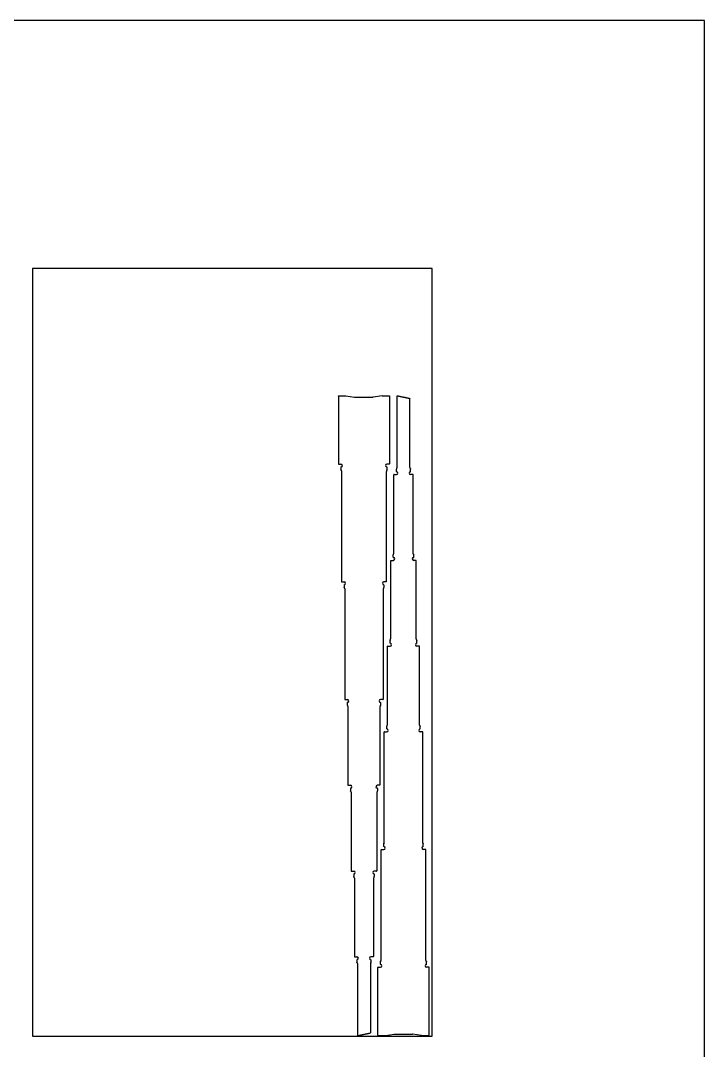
# Model space of a CAD drawing. Header units: millimetres. Extents: x -3995 to 3987, y -3942 to 2675.
# Drawn here: x 1848 to 3987, y -544 to 2675 of the extents above; entities that cross this region are included whole.
import ezdxf

# ---------------------------------------------------------------- set-up
doc = ezdxf.new("R2010")
doc.units = ezdxf.units.MM
doc.header["$MEASUREMENT"] = 0
doc.layers.add('Default', color=18, linetype='Continuous', true_color=0x000000)
doc.layers.add('Layer 02', color=1, linetype='Continuous', true_color=0xff0000)

msp = doc.modelspace()

# ---------------------------------------------------------------- linework, layer by layer
at = {"layer": 'Default'}
for p, q in [((2865.3, 1501.8, -11.6), (2892.9, 1497.8, -11.6)), ((2978.7, 1501.8, -11.6), (2951.1, 1497.8, -11.6)), ((2842.5, 1288.4, -11.6), (2850, 1288.4, -11.6)), ((3001.5, 1288.4, -11.6), (2994, 1288.4, -11.6)), ((3016.2, 1255.6, -11.6), (3023.7, 1255.6, -11.6)), ((3075.2, 1255.6, -11.6), (3067.7, 1255.6, -11.6)), ((3006.2, 987.6, -11.6), (3013.7, 987.6, -11.6)), ((3085.2, 987.6, -11.6), (3077.7, 987.6, -11.6)), ((2852.5, 920.3, -11.6), (2860, 920.3, -11.6)), ((2991.5, 920.3, -11.6), (2984, 920.3, -11.6)), ((2996.2, 719.6, -11.6), (3003.7, 719.6, -11.6)), ((3095.2, 719.6, -11.6), (3087.7, 719.6, -11.6)), ((2862.5, 552.3, -11.6), (2870, 552.3, -11.6)), ((2981.5, 552.3, -11.6), (2974, 552.3, -11.6)), ((2986.2, 451.6, -11.6), (2993.7, 451.6, -11.6)), ((3105.2, 451.6, -11.6), (3097.7, 451.6, -11.6)), ((2872.5, 284.3, -11.6), (2880, 284.3, -11.6)), ((2971.5, 284.3, -11.6), (2964, 284.3, -11.6)), ((2976.2, 83.6, -11.6), (2983.7, 83.6, -11.6)), ((3115.2, 83.6, -11.6), (3107.7, 83.6, -11.6)), ((2882.5, 16.3, -11.6), (2890, 16.3, -11.6)), ((2961.5, 16.3, -11.6), (2954, 16.3, -11.6)), ((2892.5, -251.7, -11.6), (2900, -251.7, -11.6)), ((2951.5, -251.7, -11.6), (2944, -251.7, -11.6)), ((2966.2, -284.4, -11.6), (2973.7, -284.4, -11.6)), ((3125.2, -284.4, -11.6), (3117.7, -284.4, -11.6)), ((2989, -497.9, -11.6), (3016.6, -493.9, -11.6)), ((3102.4, -497.9, -11.6), (3074.8, -493.9, -11.6))]:
    msp.add_line(p, q, dxfattribs=at)
for points in [[(2842, 1289.4), (2842, 1288.9)], [(3002, 1289.4), (3002, 1288.9)], [(3015.7, 1254.6), (3015.7, 1255.1)], [(3075.7, 1254.6), (3075.7, 1255.1)], [(3005.7, 986.6), (3005.7, 987.1)], [(3085.7, 986.6), (3085.7, 987.1)], [(2852, 921.3), (2852, 920.8)], [(2992, 921.3), (2992, 920.8)], [(2995.7, 718.6), (2995.7, 719.1)], [(3095.7, 718.6), (3095.7, 719.1)], [(2862, 553.3), (2862, 552.8)], [(2982, 553.3), (2982, 552.8)], [(2985.7, 450.6), (2985.7, 451.1)], [(3105.7, 450.6), (3105.7, 451.1)], [(2872, 285.3), (2872, 284.8)], [(2972, 285.3), (2972, 284.8)], [(2975.7, 82.6), (2975.7, 83.1)], [(3115.7, 82.6), (3115.7, 83.1)], [(2882, 17.3), (2882, 16.8)], [(2962, 17.3), (2962, 16.8)], [(2892, -250.7), (2892, -251.2)], [(2952, -250.7), (2952, -251.2)], [(2965.7, -285.4), (2965.7, -284.9)], [(3125.7, -285.4), (3125.7, -284.9)]]:
    msp.add_lwpolyline(points, dxfattribs=at)
for centre, radius, start, end in [((2842.5, 1288.9, -11.6), 0.5, 180, 270), ((2850, 1283.9, -11.6), 4.5, 275.5056, 90), ((2994, 1283.9, -11.6), 4.5, 90, 264.4944), ((3001.5, 1288.9, -11.6), 0.5, 270, 0), ((2850.5, 1278.9, -11.6), 0.5, 95.5056, 180), ((2993.5, 1278.9, -11.6), 0.5, 0, 84.4944), ((3016.2, 1255.1, -11.6), 0.5, 90, 180), ((3024.2, 1265.1, -11.6), 0.5, 180, 264.4944), ((3023.7, 1260.1, -11.6), 4.5, 270, 84.4944), ((3067.7, 1260.1, -11.6), 4.5, 95.5056, 270), ((3067.2, 1265.1, -11.6), 0.5, 275.5056, 0), ((3075.2, 1255.1, -11.6), 0.5, 360, 90), ((3006.2, 987.1, -11.6), 0.5, 90, 180), ((3014.2, 997.1, -11.6), 0.5, 180, 264.4944), ((3013.7, 992.1, -11.6), 4.5, 270, 84.4944), ((3077.7, 992.1, -11.6), 4.5, 95.5056, 270), ((3077.2, 997.1, -11.6), 0.5, 275.5056, 0), ((3085.2, 987.1, -11.6), 0.5, 360, 90), ((2852.5, 920.8, -11.6), 0.5, 180, 270), ((2860, 915.8, -11.6), 4.5, 275.5056, 90), ((2860.5, 910.8, -11.6), 0.5, 95.5056, 180), ((2984, 915.8, -11.6), 4.5, 90, 264.4944), ((2983.5, 910.8, -11.6), 0.5, 0, 84.4944), ((2991.5, 920.8, -11.6), 0.5, 270, 0), ((2996.2, 719.1, -11.6), 0.5, 90, 180), ((3004.2, 729.1, -11.6), 0.5, 180, 264.4944), ((3003.7, 724.1, -11.6), 4.5, 270, 84.4944), ((3087.7, 724.1, -11.6), 4.5, 95.5056, 270), ((3087.2, 729.1, -11.6), 0.5, 275.5056, 0), ((3095.2, 719.1, -11.6), 0.5, 360, 90), ((2862.5, 552.8, -11.6), 0.5, 180, 270), ((2870, 547.8, -11.6), 4.5, 275.5056, 90), ((2974, 547.8, -11.6), 4.5, 90, 264.4944), ((2981.5, 552.8, -11.6), 0.5, 270, 0), ((2870.5, 542.8, -11.6), 0.5, 95.5056, 180), ((2973.5, 542.8, -11.6), 0.5, 0, 84.4944), ((2986.2, 451.1, -11.6), 0.5, 90, 180), ((2994.2, 461.1, -11.6), 0.5, 180, 264.4944), ((2993.7, 456.1, -11.6), 4.5, 270, 84.4944), ((3097.7, 456.1, -11.6), 4.5, 95.5056, 270), ((3097.2, 461.1, -11.6), 0.5, 275.5056, 0), ((3105.2, 451.1, -11.6), 0.5, 360, 90), ((2872.5, 284.8, -11.6), 0.5, 180, 270), ((2880, 279.8, -11.6), 4.5, 275.5056, 90), ((2880.5, 274.8, -11.6), 0.5, 95.5056, 180), ((2964, 279.8, -11.6), 4.5, 90, 264.4944), ((2963.5, 274.8, -11.6), 0.5, 0, 84.4944), ((2971.5, 284.8, -11.6), 0.5, 270, 0), ((2976.2, 83.1, -11.6), 0.5, 90, 180), ((2984.2, 93.1, -11.6), 0.5, 180, 264.4944), ((2983.7, 88.1, -11.6), 4.5, 270, 84.4944), ((3107.7, 88.1, -11.6), 4.5, 95.5056, 270), ((3107.2, 93.1, -11.6), 0.5, 275.5056, 0), ((3115.2, 83.1, -11.6), 0.5, 360, 90), ((2882.5, 16.8, -11.6), 0.5, 180, 270), ((2890, 11.8, -11.6), 4.5, 275.5056, 90), ((2890.5, 6.8, -11.6), 0.5, 95.5056, 180), ((2954, 11.8, -11.6), 4.5, 90, 264.4944), ((2953.5, 6.8, -11.6), 0.5, 0, 84.4944), ((2961.5, 16.8, -11.6), 0.5, 270, 0), ((2892.5, -251.2, -11.6), 0.5, 180, 270), ((2900, -256.2, -11.6), 4.5, 275.5056, 90), ((2944, -256.2, -11.6), 4.5, 90, 264.4944), ((2951.5, -251.2, -11.6), 0.5, 270, 0), ((2900.5, -261.2, -11.6), 0.5, 95.5056, 180), ((2943.5, -261.2, -11.6), 0.5, 0, 84.4944), ((2966.2, -284.9, -11.6), 0.5, 90, 180), ((2974.2, -275, -11.6), 0.5, 180, 264.4944), ((2973.7, -279.9, -11.6), 4.5, 270, 84.4944), ((3117.7, -279.9, -11.6), 4.5, 95.5056, 270), ((3117.2, -275, -11.6), 0.5, 275.5056, 0), ((3125.2, -284.9, -11.6), 0.5, 360, 90)]:
    msp.add_arc(centre, radius, start, end, dxfattribs=at)
for points, weights in [([(2842, 1500.9, -11.6), (2842, 1501.9, -11.6), (2843.1, 1501.9, -11.6)], [1, 0.707106781187, 1]), ([(2864.1, 1501.9, -11.6), (2864.7, 1501.9, -11.6), (2865.3, 1501.8, -11.6)], [1, 0.997766859876, 1]), ([(2892.9, 1497.8, -11.6), (2893.5, 1497.7, -11.6), (2894.1, 1497.7, -11.6)], [1, 0.997766859876, 1]), ([(2951.1, 1497.8, -11.6), (2950.4, 1497.7, -11.6), (2949.8, 1497.7, -11.6)], [1, 0.997766859876, 1]), ([(2978.7, 1501.8, -11.6), (2979.3, 1501.9, -11.6), (2979.9, 1501.9, -11.6)], [1, 0.997766859876, 1]), ([(3000.9, 1501.9, -11.6), (3002, 1501.9, -11.6), (3002, 1500.9, -11.6)], [1, 0.707106781187, 1]), ([(3064.9, 1493.9, -11.6), (3065.7, 1493.7, -11.6), (3065.7, 1492.9, -11.6)], [1, 0.776690981035, 1]), ([(2850.3, 1269.8, -11.6), (2850, 1270.4, -11.6), (2850, 1271, -11.6)], [1, 0.976880094867, 1]), ([(2851.7, 1266.7, -11.6), (2852, 1266, -11.6), (2852, 1265.2, -11.6)], [1, 0.976880094867, 1]), ([(2992.3, 1266.7, -11.6), (2992, 1266, -11.6), (2992, 1265.2, -11.6)], [1, 0.976880094867, 1]), ([(2993.7, 1269.8, -11.6), (2994, 1270.4, -11.6), (2994, 1271, -11.6)], [1, 0.976880094867, 1]), ([(3024, 1274.2, -11.6), (3023.7, 1273.6, -11.6), (3023.7, 1273, -11.6)], [1, 0.976880094867, 1]), ([(3025.4, 1277.3, -11.6), (3025.7, 1278, -11.6), (3025.7, 1278.8, -11.6)], [1, 0.976880094867, 1]), ([(3066, 1277.3, -11.6), (3065.7, 1278, -11.6), (3065.7, 1278.8, -11.6)], [1, 0.976880094867, 1]), ([(3067.4, 1274.2, -11.6), (3067.7, 1273.6, -11.6), (3067.7, 1273, -11.6)], [1, 0.976880094867, 1]), ([(3014, 1006.2, -11.6), (3013.7, 1005.6, -11.6), (3013.7, 1005, -11.6)], [1, 0.976880094867, 1]), ([(3015.4, 1009.3, -11.6), (3015.7, 1010, -11.6), (3015.7, 1010.8, -11.6)], [1, 0.976880094867, 1]), ([(3076, 1009.3, -11.6), (3075.7, 1010, -11.6), (3075.7, 1010.8, -11.6)], [1, 0.976880094867, 1]), ([(3077.4, 1006.2, -11.6), (3077.7, 1005.6, -11.6), (3077.7, 1005, -11.6)], [1, 0.976880094867, 1]), ([(2860.3, 901.7, -11.6), (2860, 902.3, -11.6), (2860, 902.9, -11.6)], [1, 0.976880094867, 1]), ([(2983.7, 901.7, -11.6), (2984, 902.3, -11.6), (2984, 902.9, -11.6)], [1, 0.976880094867, 1]), ([(2861.7, 898.6, -11.6), (2862, 897.9, -11.6), (2862, 897.1, -11.6)], [1, 0.976880094867, 1]), ([(2982.3, 898.6, -11.6), (2982, 897.9, -11.6), (2982, 897.1, -11.6)], [1, 0.976880094867, 1]), ([(3005.4, 741.3, -11.6), (3005.7, 742, -11.6), (3005.7, 742.8, -11.6)], [1, 0.976880094867, 1]), ([(3086, 741.3, -11.6), (3085.7, 742, -11.6), (3085.7, 742.8, -11.6)], [1, 0.976880094867, 1]), ([(3004, 738.2, -11.6), (3003.7, 737.6, -11.6), (3003.7, 737, -11.6)], [1, 0.976880094867, 1]), ([(3087.4, 738.2, -11.6), (3087.7, 737.6, -11.6), (3087.7, 737, -11.6)], [1, 0.976880094867, 1]), ([(2870.3, 533.7, -11.6), (2870, 534.3, -11.6), (2870, 534.9, -11.6)], [1, 0.976880094867, 1]), ([(2871.7, 530.6, -11.6), (2872, 529.9, -11.6), (2872, 529.1, -11.6)], [1, 0.976880094867, 1]), ([(2972.3, 530.6, -11.6), (2972, 529.9, -11.6), (2972, 529.1, -11.6)], [1, 0.976880094867, 1]), ([(2973.7, 533.7, -11.6), (2974, 534.3, -11.6), (2974, 534.9, -11.6)], [1, 0.976880094867, 1]), ([(2994, 470.2, -11.6), (2993.7, 469.6, -11.6), (2993.7, 469, -11.6)], [1, 0.976880094867, 1]), ([(2995.4, 473.3, -11.6), (2995.7, 474, -11.6), (2995.7, 474.8, -11.6)], [1, 0.976880094867, 1]), ([(3096, 473.3, -11.6), (3095.7, 474, -11.6), (3095.7, 474.8, -11.6)], [1, 0.976880094867, 1]), ([(3097.4, 470.2, -11.6), (3097.7, 469.6, -11.6), (3097.7, 469, -11.6)], [1, 0.976880094867, 1]), ([(2880.3, 265.7, -11.6), (2880, 266.3, -11.6), (2880, 266.9, -11.6)], [1, 0.976880094867, 1]), ([(2881.7, 262.6, -11.6), (2882, 261.9, -11.6), (2882, 261.1, -11.6)], [1, 0.976880094867, 1]), ([(2962.3, 262.6, -11.6), (2962, 261.9, -11.6), (2962, 261.1, -11.6)], [1, 0.976880094867, 1]), ([(2963.7, 265.7, -11.6), (2964, 266.3, -11.6), (2964, 266.9, -11.6)], [1, 0.976880094867, 1]), ([(2984, 102.2, -11.6), (2983.7, 101.6, -11.6), (2983.7, 101, -11.6)], [1, 0.976880094867, 1]), ([(2985.4, 105.3, -11.6), (2985.7, 106, -11.6), (2985.7, 106.8, -11.6)], [1, 0.976880094867, 1]), ([(3106, 105.3, -11.6), (3105.7, 106, -11.6), (3105.7, 106.8, -11.6)], [1, 0.976880094867, 1]), ([(3107.4, 102.2, -11.6), (3107.7, 101.6, -11.6), (3107.7, 101, -11.6)], [1, 0.976880094867, 1]), ([(2890.3, -2.3, -11.6), (2890, -1.7, -11.6), (2890, -1.1, -11.6)], [1, 0.976880094867, 1]), ([(2891.7, -5.4, -11.6), (2892, -6.1, -11.6), (2892, -6.9, -11.6)], [1, 0.976880094867, 1]), ([(2952.3, -5.4, -11.6), (2952, -6.1, -11.6), (2952, -6.9, -11.6)], [1, 0.976880094867, 1]), ([(2953.7, -2.3, -11.6), (2954, -1.7, -11.6), (2954, -1.1, -11.6)], [1, 0.976880094867, 1]), ([(2900.3, -270.3, -11.6), (2900, -269.7, -11.6), (2900, -269.1, -11.6)], [1, 0.976880094867, 1]), ([(2901.7, -273.4, -11.6), (2902, -274.1, -11.6), (2902, -274.9, -11.6)], [1, 0.976880094867, 1]), ([(2942.3, -273.4, -11.6), (2942, -274.1, -11.6), (2942, -274.9, -11.6)], [1, 0.976880094867, 1]), ([(2943.7, -270.3, -11.6), (2944, -269.7, -11.6), (2944, -269.1, -11.6)], [1, 0.976880094867, 1]), ([(2974, -265.9, -11.6), (2973.7, -266.4, -11.6), (2973.7, -267.1, -11.6)], [1, 0.976880094867, 1]), ([(2975.4, -262.8, -11.6), (2975.7, -262.1, -11.6), (2975.7, -261.3, -11.6)], [1, 0.976880094867, 1]), ([(3116, -262.8, -11.6), (3115.7, -262.1, -11.6), (3115.7, -261.3, -11.6)], [1, 0.976880094867, 1]), ([(3117.4, -265.9, -11.6), (3117.7, -266.4, -11.6), (3117.7, -267.1, -11.6)], [1, 0.976880094867, 1]), ([(2941.2, -490, -11.6), (2942, -489.8, -11.6), (2942, -489, -11.6)], [1, 0.776690981035, 1]), ([(2965.7, -497, -11.6), (2965.7, -498, -11.6), (2966.8, -498, -11.6)], [1, 0.707106781187, 1]), ([(2987.8, -498, -11.6), (2988.4, -498, -11.6), (2989, -497.9, -11.6)], [1, 0.997766859876, 1]), ([(3016.6, -493.9, -11.6), (3017.2, -493.8, -11.6), (3017.8, -493.8, -11.6)], [1, 0.997766859876, 1]), ([(3074.8, -493.9, -11.6), (3074.1, -493.8, -11.6), (3073.5, -493.8, -11.6)], [1, 0.997766859876, 1]), ([(3102.4, -497.9, -11.6), (3103, -498, -11.6), (3103.6, -498, -11.6)], [1, 0.997766859876, 1]), ([(3124.6, -498, -11.6), (3125.7, -498, -11.6), (3125.7, -497, -11.6)], [1, 0.707106781187, 1])]:
    msp.add_rational_spline(points, weights, degree=2, dxfattribs=at)
for points in [[(2842, 1500.9, -11.6), (2842, 1395.1, -11.6), (2842, 1289.4, -11.6)], [(2843.1, 1501.9, -11.6), (2853.6, 1501.9, -11.6), (2864.1, 1501.9, -11.6)], [(2894.1, 1497.7, -11.6), (2922, 1497.7, -11.6), (2949.8, 1497.7, -11.6)], [(2979.9, 1501.9, -11.6), (2990.4, 1501.9, -11.6), (3000.9, 1501.9, -11.6)], [(3002, 1500.9, -11.6), (3002, 1395.1, -11.6), (3002, 1289.4, -11.6)], [(3025.7, 1278.8, -11.6), (3025.7, 1389.8, -11.6), (3025.7, 1500.9, -11.6)], [(3026.9, 1501.9, -11.6), (3045.9, 1497.9, -11.6), (3064.9, 1493.9, -11.6)], [(3065.7, 1278.8, -11.6), (3065.7, 1385.8, -11.6), (3065.7, 1492.9, -11.6)], [(2850, 1278.9, -11.6), (2850, 1274.9, -11.6), (2850, 1271, -11.6)], [(2850.3, 1269.8, -11.6), (2851, 1268.2, -11.6), (2851.7, 1266.7, -11.6)], [(2852, 1265.2, -11.6), (2852, 1093.2, -11.6), (2852, 921.3, -11.6)], [(2992, 1265.2, -11.6), (2992, 1093.2, -11.6), (2992, 921.3, -11.6)], [(2993.7, 1269.8, -11.6), (2993, 1268.2, -11.6), (2992.3, 1266.7, -11.6)], [(2994, 1278.9, -11.6), (2994, 1274.9, -11.6), (2994, 1271, -11.6)], [(3023.7, 1265.1, -11.6), (3023.7, 1269.1, -11.6), (3023.7, 1273, -11.6)], [(3024, 1274.2, -11.6), (3024.7, 1275.8, -11.6), (3025.4, 1277.3, -11.6)], [(3067.4, 1274.2, -11.6), (3066.7, 1275.8, -11.6), (3066, 1277.3, -11.6)], [(3067.7, 1265.1, -11.6), (3067.7, 1269.1, -11.6), (3067.7, 1273, -11.6)], [(3015.7, 1010.8, -11.6), (3015.7, 1132.7, -11.6), (3015.7, 1254.6, -11.6)], [(3075.7, 1010.8, -11.6), (3075.7, 1132.7, -11.6), (3075.7, 1254.6, -11.6)], [(3013.7, 997.1, -11.6), (3013.7, 1001.1, -11.6), (3013.7, 1005, -11.6)], [(3014, 1006.2, -11.6), (3014.7, 1007.8, -11.6), (3015.4, 1009.3, -11.6)], [(3077.4, 1006.2, -11.6), (3076.7, 1007.8, -11.6), (3076, 1009.3, -11.6)], [(3077.7, 997.1, -11.6), (3077.7, 1001.1, -11.6), (3077.7, 1005, -11.6)], [(3005.7, 742.8, -11.6), (3005.7, 864.7, -11.6), (3005.7, 986.6, -11.6)], [(3085.7, 742.8, -11.6), (3085.7, 864.7, -11.6), (3085.7, 986.6, -11.6)], [(2860, 910.8, -11.6), (2860, 906.9, -11.6), (2860, 902.9, -11.6)], [(2860.3, 901.7, -11.6), (2861, 900.1, -11.6), (2861.7, 898.6, -11.6)], [(2983.7, 901.7, -11.6), (2983, 900.1, -11.6), (2982.3, 898.6, -11.6)], [(2984, 910.8, -11.6), (2984, 906.9, -11.6), (2984, 902.9, -11.6)], [(2862, 897.1, -11.6), (2862, 725.2, -11.6), (2862, 553.3, -11.6)], [(2982, 897.1, -11.6), (2982, 725.2, -11.6), (2982, 553.3, -11.6)], [(3004, 738.2, -11.6), (3004.7, 739.8, -11.6), (3005.4, 741.3, -11.6)], [(3087.4, 738.2, -11.6), (3086.7, 739.8, -11.6), (3086, 741.3, -11.6)], [(2995.7, 474.8, -11.6), (2995.7, 596.7, -11.6), (2995.7, 718.6, -11.6)], [(3003.7, 729.1, -11.6), (3003.7, 733.1, -11.6), (3003.7, 737, -11.6)], [(3087.7, 729.1, -11.6), (3087.7, 733.1, -11.6), (3087.7, 737, -11.6)], [(3095.7, 474.8, -11.6), (3095.7, 596.7, -11.6), (3095.7, 718.6, -11.6)], [(2870, 542.8, -11.6), (2870, 538.9, -11.6), (2870, 534.9, -11.6)], [(2870.3, 533.7, -11.6), (2871, 532.1, -11.6), (2871.7, 530.6, -11.6)], [(2872, 529.1, -11.6), (2872, 407.2, -11.6), (2872, 285.3, -11.6)], [(2972, 529.1, -11.6), (2972, 407.2, -11.6), (2972, 285.3, -11.6)], [(2973.7, 533.7, -11.6), (2973, 532.1, -11.6), (2972.3, 530.6, -11.6)], [(2974, 542.8, -11.6), (2974, 538.9, -11.6), (2974, 534.9, -11.6)], [(2993.7, 461.1, -11.6), (2993.7, 465.1, -11.6), (2993.7, 469, -11.6)], [(2994, 470.2, -11.6), (2994.7, 471.8, -11.6), (2995.4, 473.3, -11.6)], [(3097.4, 470.2, -11.6), (3096.7, 471.8, -11.6), (3096, 473.3, -11.6)], [(3097.7, 461.1, -11.6), (3097.7, 465.1, -11.6), (3097.7, 469, -11.6)], [(2985.7, 106.8, -11.6), (2985.7, 278.7, -11.6), (2985.7, 450.6, -11.6)], [(3105.7, 106.8, -11.6), (3105.7, 278.7, -11.6), (3105.7, 450.6, -11.6)], [(2880, 274.8, -11.6), (2880, 270.9, -11.6), (2880, 266.9, -11.6)], [(2880.3, 265.7, -11.6), (2881, 264.1, -11.6), (2881.7, 262.6, -11.6)], [(2882, 261.1, -11.6), (2882, 139.2, -11.6), (2882, 17.3, -11.6)], [(2962, 261.1, -11.6), (2962, 139.2, -11.6), (2962, 17.3, -11.6)], [(2963.7, 265.7, -11.6), (2963, 264.1, -11.6), (2962.3, 262.6, -11.6)], [(2964, 274.8, -11.6), (2964, 270.9, -11.6), (2964, 266.9, -11.6)], [(2983.7, 93.1, -11.6), (2983.7, 97.1, -11.6), (2983.7, 101, -11.6)], [(2984, 102.2, -11.6), (2984.7, 103.8, -11.6), (2985.4, 105.3, -11.6)], [(3107.4, 102.2, -11.6), (3106.7, 103.8, -11.6), (3106, 105.3, -11.6)], [(3107.7, 93.1, -11.6), (3107.7, 97.1, -11.6), (3107.7, 101, -11.6)], [(2975.7, -261.3, -11.6), (2975.7, -89.3, -11.6), (2975.7, 82.6, -11.6)], [(3115.7, -261.3, -11.6), (3115.7, -89.3, -11.6), (3115.7, 82.6, -11.6)], [(2890, 6.8, -11.6), (2890, 2.9, -11.6), (2890, -1.1, -11.6)], [(2954, 6.8, -11.6), (2954, 2.9, -11.6), (2954, -1.1, -11.6)], [(2890.3, -2.3, -11.6), (2891, -3.9, -11.6), (2891.7, -5.4, -11.6)], [(2892, -6.9, -11.6), (2892, -128.8, -11.6), (2892, -250.7, -11.6)], [(2952, -6.9, -11.6), (2952, -128.8, -11.6), (2952, -250.7, -11.6)], [(2953.7, -2.3, -11.6), (2953, -3.9, -11.6), (2952.3, -5.4, -11.6)], [(2900, -261.2, -11.6), (2900, -265.1, -11.6), (2900, -269.1, -11.6)], [(2900.3, -270.3, -11.6), (2901, -271.9, -11.6), (2901.7, -273.4, -11.6)], [(2902, -274.9, -11.6), (2902, -385.9, -11.6), (2902, -497, -11.6)], [(2942, -274.9, -11.6), (2942, -381.9, -11.6), (2942, -489, -11.6)], [(2943.7, -270.3, -11.6), (2943, -271.9, -11.6), (2942.3, -273.4, -11.6)], [(2944, -261.2, -11.6), (2944, -265.1, -11.6), (2944, -269.1, -11.6)], [(2965.7, -497, -11.6), (2965.7, -391.2, -11.6), (2965.7, -285.4, -11.6)], [(2973.7, -275, -11.6), (2973.7, -271, -11.6), (2973.7, -267.1, -11.6)], [(2974, -265.9, -11.6), (2974.7, -264.3, -11.6), (2975.4, -262.8, -11.6)], [(3117.4, -265.9, -11.6), (3116.7, -264.3, -11.6), (3116, -262.8, -11.6)], [(3117.7, -275, -11.6), (3117.7, -271, -11.6), (3117.7, -267.1, -11.6)], [(3125.7, -497, -11.6), (3125.7, -391.2, -11.6), (3125.7, -285.4, -11.6)], [(2903.2, -498, -11.6), (2922.2, -494, -11.6), (2941.2, -490, -11.6)], [(2966.8, -498, -11.6), (2977.3, -498, -11.6), (2987.8, -498, -11.6)], [(3017.8, -493.8, -11.6), (3045.7, -493.8, -11.6), (3073.5, -493.8, -11.6)], [(3103.6, -498, -11.6), (3114.1, -498, -11.6), (3124.6, -498, -11.6)]]:
    msp.add_open_spline(points, degree=2, dxfattribs=at)
for points in [[(3025.7, 1500.9, -11.6), (3025.7, 1501.4, -11.6), (3026.1, 1501.7, -11.6), (3026.4, 1502, -11.6), (3026.9, 1501.9, -11.6)], [(2902, -497, -11.6), (2902, -497.5, -11.6), (2902.4, -497.8, -11.6), (2902.7, -498.1, -11.6), (2903.2, -498, -11.6)]]:
    msp.add_rational_spline(points, [1, 0.902740779563, 1, 0.902740779563, 1], degree=2, knots=[0, 0, 0, 0.889395, 0.889395, 1.778791, 1.778791, 1.778791], dxfattribs=at)
at = {"layer": 'Layer 02'}
for points in [[(-3994.9, -3941.5), (3986.7, -3941.5), (3986.7, 2674.8), (-3994.9, 2674.8)], [(1885.8, -500), (3135.8, -500), (3135.8, 1900), (1885.8, 1900)]]:
    msp.add_lwpolyline(points, close=True, dxfattribs=at)

doc.saveas('drawing.dxf')
